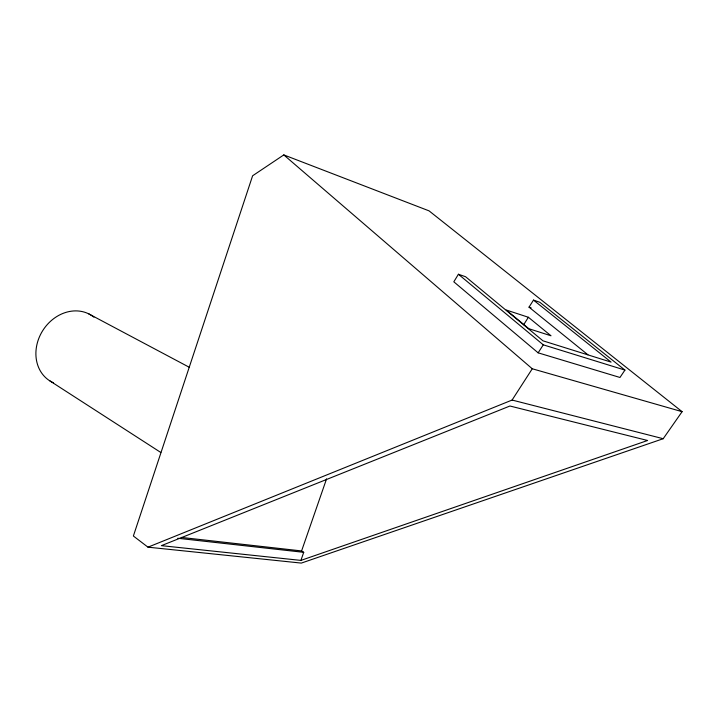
<?xml version="1.0" encoding="UTF-8"?>
<svg xmlns="http://www.w3.org/2000/svg" width="718" height="718" viewBox="0 0 718 718"><rect width="100%" height="100%" fill="white"/><g stroke="black" fill="none" stroke-linecap="round" stroke-linejoin="round"><path stroke-width="1.08" d="M300.914 560.399L647.582 440.493L509.942 406.011L161.397 545.653L300.914 560.399L303.714 552.322L301.587 550.939L326.564 478.861M533.492 300.097L611.081 362.105L542.961 340.817L465.569 276.726L458.407 274.258L453.821 281.815L538.132 352.825L619.966 377.471L624.938 370.084L539.837 302.287L533.492 300.097L529.022 307.151L587.943 354.8M523.673 324.716L528.394 317.275L551.011 335.782L528.825 328.7L506.235 310.005L528.394 317.275M538.132 352.825L543.284 344.837L624.938 370.084M147.98 547.17L512.087 400.052L532.271 368.774L682.1 411.674L663.199 438.716L301.318 563.091L147.98 547.17L133.377 536.014L252.61 175.784L283.798 154.908L429.05 210.859L682.1 411.674M181.286 537.423L301.587 550.939M177.741 538.267L303.714 552.322M512.087 400.052L663.199 438.716M529.022 307.151L531.14 307.869M88.709 313.847L189.534 367.41M49.901 380.908L160.805 452.475M458.407 274.258L543.284 344.837M283.798 154.908L532.271 368.774M53.554 382.838A38.79 32.831 -57.6 0 1 42.47 331.034A38.79 32.831 -57.6 0 1 93.905 317.168"/></g></svg>
